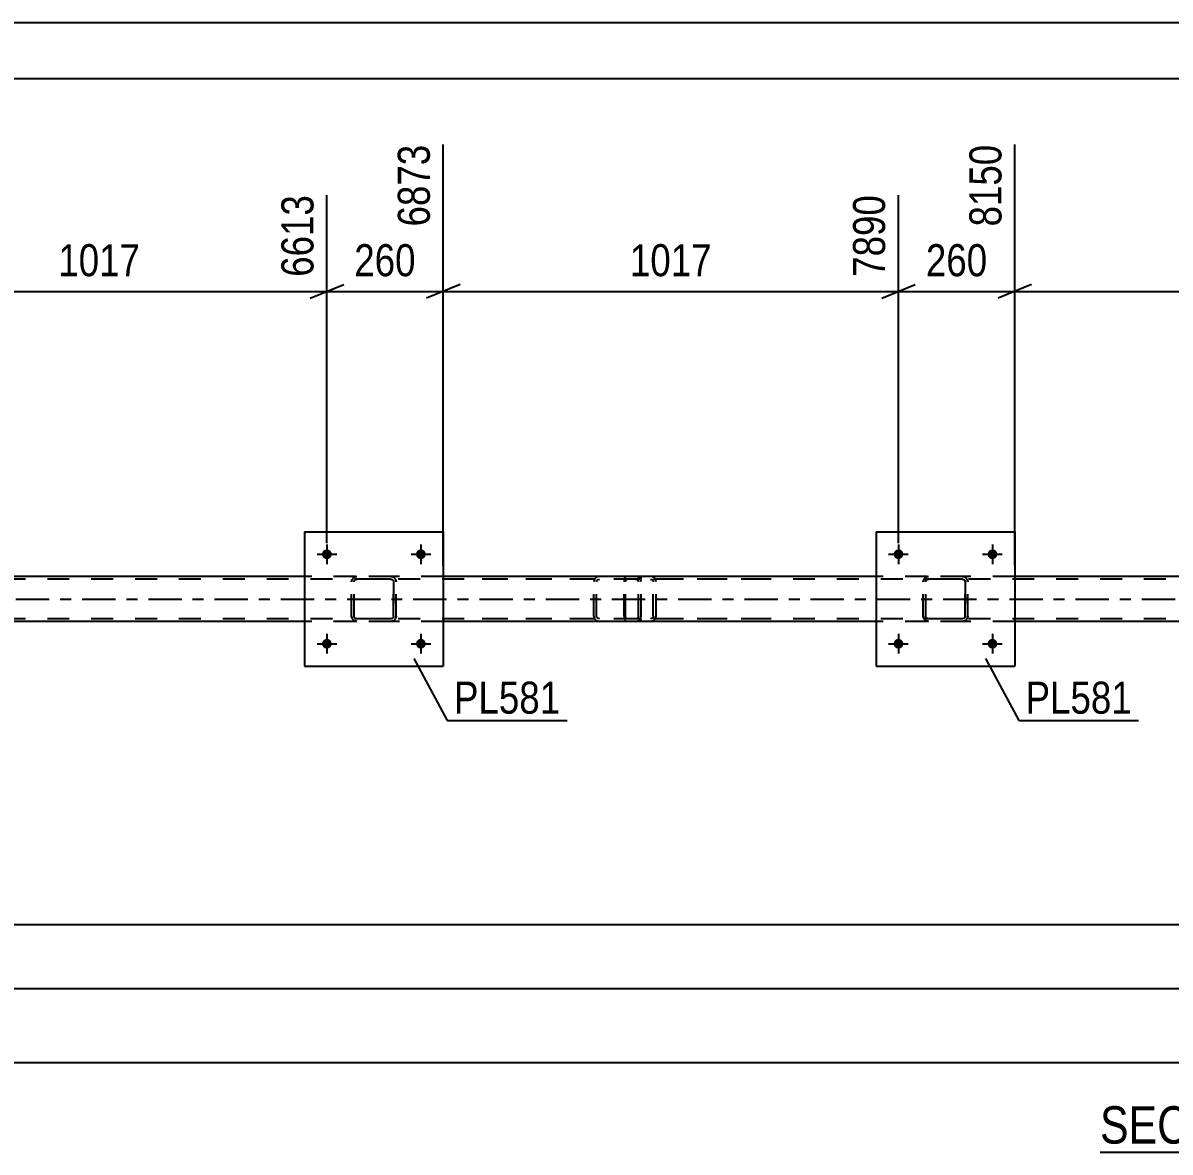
# Model space of a CAD drawing. Header units: millimetres. Extents: x 0 to 841, y 0 to 594.
# Drawn here: x 317.9 to 420.4, y 493.1 to 594 of the extents above; entities that cross this region are included whole.
import ezdxf

# ---------------------------------------------------------------- set-up
doc = ezdxf.new("R2010")
doc.units = ezdxf.units.MM
doc.linetypes.add('DXK_LINE_DOT2', pattern=[3.9198, 1.9599, -1.9599])
doc.linetypes.add('DXK_LINE_DOT3', pattern=[5.9187, 2.979, -0.9799, 0.9799, -0.9799])
doc.styles.add('Arial Narrow', font='ARIALN.TTF', dxfattribs={"height": 0.2})

# ---------------------------------------------------------------- blocks, each defined once
blk = doc.blocks.new('Unknown-247305034-1135 - 41552')
at = {"color": 5, "linetype": 'Continuous'}
for p, q in [((841, 594), (0, 594)), ((836, 589), (5, 589))]:
    blk.add_line(p, q, dxfattribs=at)
blk = doc.blocks.new('Unknown-247305034-11 - 1675')
at = {"color": 6, "linetype": 'Continuous'}
blk.add_line((414.13, 493.08), (441.78, 493.08), dxfattribs=at)
at = {"color": 0, "linetype": 'Continuous'}
for points in [[(432.24, 493.83), (432.24, 497.33), (414.13, 497.33), (414.13, 493.83)], [(435.85, 493.83), (435.85, 497.33), (433.29, 497.33), (433.29, 493.83)], [(438.17, 493.83), (438.17, 497.33), (436.9, 497.33), (436.9, 493.83)], [(441.78, 493.83), (441.78, 497.33), (439.22, 497.33), (439.22, 493.83)]]:
    blk.add_wipeout(points, dxfattribs=at)
at = {"color": 7, "linetype": 'Continuous', "style": 'Arial Narrow'}
for s, p in [('SECTION ', (414.13, 493.83)), ('A', (433.29, 493.83)), ('A', (439.22, 493.83)), ('-', (436.9, 493.83))]:
    blk.add_text(s, height=3.34, dxfattribs=at).set_placement(p)
blk = doc.blocks.new('Part-247305034-20021 - 1675')
at = {"color": 7, "linetype": 'DXK_LINE_DOT2'}
for p, q in [((347.53, 544.48), (347.72, 544.51)), ((347.72, 544.51), (347.53, 544.48)), ((350.76, 544.51), (347.72, 544.51)), ((350.76, 544.51), (350.94, 544.48)), ((350.94, 544.48), (350.76, 544.51)), ((347.24, 544.03), (347.27, 544.22)), ((347.27, 544.22), (347.24, 544.03)), ((347.24, 540.99), (347.24, 544.03)), ((347.24, 540.99), (347.24, 544.03)), ((347.48, 544.03), (347.49, 544.13)), ((347.48, 540.99), (347.48, 544.03)), ((347.48, 540.99), (347.48, 544.03)), ((347.49, 544.13), (347.55, 544.2)), ((347.55, 544.2), (347.62, 544.26)), ((347.62, 544.26), (347.72, 544.27)), ((350.76, 544.27), (347.72, 544.27)), ((350.76, 544.27), (350.85, 544.26)), ((350.85, 544.26), (350.92, 544.2)), ((350.92, 544.2), (350.98, 544.13)), ((350.98, 544.13), (351, 544.03)), ((351, 540.99), (351, 544.03)), ((351, 544.03), (351, 540.99)), ((351.2, 544.22), (351.24, 544.03)), ((351.24, 544.03), (351.2, 544.22)), ((351.24, 540.99), (351.24, 544.03)), ((351.24, 540.99), (351.24, 544.03)), ((347.27, 540.81), (347.24, 540.99)), ((347.24, 540.99), (347.27, 540.81)), ((347.49, 540.9), (347.48, 540.99)), ((347.55, 540.82), (347.49, 540.9)), ((347.72, 540.51), (347.53, 540.55)), ((347.53, 540.55), (347.72, 540.51)), ((347.62, 540.77), (347.55, 540.82)), ((347.72, 540.75), (347.62, 540.77)), ((350.76, 540.75), (347.72, 540.75)), ((350.76, 540.51), (347.72, 540.51)), ((350.85, 540.77), (350.76, 540.75)), ((350.94, 540.55), (350.76, 540.51)), ((350.76, 540.51), (350.94, 540.55)), ((350.92, 540.82), (350.85, 540.77)), ((350.98, 540.9), (350.92, 540.82)), ((351, 540.99), (350.98, 540.9)), ((351.24, 540.99), (351.2, 540.81)), ((351.2, 540.81), (351.24, 540.99))]:
    blk.add_line(p, q, dxfattribs=at)
at = {"color": 7, "linetype": 'DXK_LINE_DOT3'}
blk.add_line((349.24, 542.51), (349.24, 542.51), dxfattribs=at)
at = {"color": 7, "linetype": 'DXK_LINE_DOT2'}
for centre, start, end in [((347.72, 544.03), 112.5, 157.5), ((347.72, 544.03), 112.5, 157.5), ((350.76, 544.03), 22.5, 67.5), ((350.76, 544.03), 22.5, 67.5), ((347.72, 540.99), 202.5, 247.5), ((347.72, 540.99), 202.5, 247.5), ((350.76, 540.99), 292.5, 337.5), ((350.76, 540.99), 292.5, 337.5)]:
    blk.add_arc(centre, 0.48, start, end, dxfattribs=at)
blk = doc.blocks.new('Part-247305034-1678 - 1675')
at = {"color": 7, "linetype": 'DXK_LINE_DOT2'}
for p, q in [((372.63, 544.51), (357.64, 544.51)), ((369.4, 544.51), (369.2, 544.48)), ((372.83, 544.48), (372.63, 544.51)), ((372.63, 544.27), (357.64, 544.27)), ((368.92, 544.2), (368.89, 544.03)), ((368.89, 540.99), (368.89, 544.03)), ((368.92, 544.22), (368.92, 544.2)), ((369.14, 544.03), (369.16, 544.13)), ((369.14, 540.99), (369.14, 544.03)), ((369.16, 544.13), (369.22, 544.2)), ((369.22, 544.2), (369.3, 544.26)), ((369.3, 544.26), (369.4, 544.27)), ((372.63, 544.27), (372.73, 544.26)), ((372.73, 544.26), (372.81, 544.2)), ((372.81, 544.2), (372.87, 544.13)), ((372.87, 544.13), (372.89, 544.03)), ((372.89, 540.99), (372.89, 544.03)), ((373.11, 544.2), (373.1, 544.22)), ((373.14, 544.03), (373.11, 544.2)), ((373.14, 540.99), (373.14, 544.03)), ((372.63, 540.75), (357.64, 540.75)), ((372.63, 540.51), (357.64, 540.51)), ((368.89, 540.99), (368.92, 540.81)), ((369.16, 540.9), (369.14, 540.99)), ((369.22, 540.82), (369.16, 540.9)), ((369.2, 540.55), (369.4, 540.51)), ((369.3, 540.77), (369.22, 540.82)), ((369.4, 540.75), (369.3, 540.77)), ((372.73, 540.77), (372.63, 540.75)), ((372.63, 540.51), (372.83, 540.55)), ((372.81, 540.82), (372.73, 540.77)), ((372.87, 540.9), (372.81, 540.82)), ((372.89, 540.99), (372.87, 540.9)), ((373.1, 540.81), (373.14, 540.99))]:
    blk.add_line(p, q, dxfattribs=at)
for centre, start, end in [((369.38, 544.01), 110.7583, 155.68), ((372.65, 544.01), 24.32, 69.2417), ((369.38, 541.01), 204.32, 249.2417), ((372.65, 541.01), 290.7583, 335.68)]:
    blk.add_arc(centre, 0.496, start, end, dxfattribs=at)
blk = doc.blocks.new('Part-247305034-20023 - 1675')
at = {"color": 7, "linetype": 'DXK_LINE_DOT2'}
for p, q in [((398.61, 544.48), (398.8, 544.51)), ((398.8, 544.51), (398.61, 544.48)), ((401.84, 544.51), (398.8, 544.51)), ((401.84, 544.51), (402.02, 544.48)), ((402.02, 544.48), (401.84, 544.51)), ((398.32, 544.03), (398.35, 544.22)), ((398.35, 544.22), (398.32, 544.03)), ((398.32, 540.99), (398.32, 544.03)), ((398.32, 540.99), (398.32, 544.03)), ((398.56, 544.03), (398.57, 544.13)), ((398.56, 540.99), (398.56, 544.03)), ((398.56, 540.99), (398.56, 544.03)), ((398.57, 544.13), (398.63, 544.2)), ((398.63, 544.2), (398.7, 544.26)), ((398.7, 544.26), (398.8, 544.27)), ((401.84, 544.27), (398.8, 544.27)), ((401.84, 544.27), (401.93, 544.26)), ((401.93, 544.26), (402.01, 544.2)), ((402.01, 544.2), (402.06, 544.13)), ((402.06, 544.13), (402.08, 544.03)), ((402.08, 540.99), (402.08, 544.03)), ((402.08, 544.03), (402.08, 540.99)), ((402.28, 544.22), (402.32, 544.03)), ((402.32, 544.03), (402.28, 544.22)), ((402.32, 540.99), (402.32, 544.03)), ((402.32, 540.99), (402.32, 544.03)), ((398.35, 540.81), (398.32, 540.99)), ((398.32, 540.99), (398.35, 540.81)), ((398.57, 540.9), (398.56, 540.99)), ((398.63, 540.82), (398.57, 540.9)), ((398.8, 540.51), (398.61, 540.55)), ((398.61, 540.55), (398.8, 540.51)), ((398.7, 540.77), (398.63, 540.82)), ((398.8, 540.75), (398.7, 540.77)), ((401.84, 540.75), (398.8, 540.75)), ((401.84, 540.51), (398.8, 540.51)), ((401.93, 540.77), (401.84, 540.75)), ((402.02, 540.55), (401.84, 540.51)), ((401.84, 540.51), (402.02, 540.55)), ((402.01, 540.82), (401.93, 540.77)), ((402.06, 540.9), (402.01, 540.82)), ((402.08, 540.99), (402.06, 540.9)), ((402.32, 540.99), (402.28, 540.81)), ((402.28, 540.81), (402.32, 540.99))]:
    blk.add_line(p, q, dxfattribs=at)
at = {"color": 7, "linetype": 'DXK_LINE_DOT3'}
blk.add_line((400.32, 542.51), (400.32, 542.51), dxfattribs=at)
at = {"color": 7, "linetype": 'DXK_LINE_DOT2'}
for centre, start, end in [((398.8, 544.03), 112.5, 157.5), ((398.8, 544.03), 112.5, 157.5), ((401.84, 544.03), 22.5, 67.5), ((401.84, 544.03), 22.5, 67.5), ((398.8, 540.99), 202.5, 247.5), ((398.8, 540.99), 202.5, 247.5), ((401.84, 540.99), 292.5, 337.5), ((401.84, 540.99), 292.5, 337.5)]:
    blk.add_arc(centre, 0.48, start, end, dxfattribs=at)
blk = doc.blocks.new('Part-247305034-20024 - 1675')
at = {"color": 2, "linetype": 'Continuous'}
for p, q in [((394.12, 548.51), (394.12, 536.51)), ((394.12, 548.51), (406.52, 548.51)), ((406.52, 548.51), (406.52, 536.51)), ((394.12, 536.51), (406.52, 536.51))]:
    blk.add_line(p, q, dxfattribs=at)
blk = doc.blocks.new('Part-247305034-1687 - 1675')
at = {"color": 7, "linetype": 'DXK_LINE_DOT2'}
for p, q in [((371.67, 544.37), (371.62, 544.22)), ((371.76, 544.48), (371.67, 544.37)), ((371.87, 544.51), (371.76, 544.48)), ((384.02, 544.51), (371.87, 544.51)), ((373.14, 544.27), (373.14, 544.51)), ((374.15, 544.48), (373.96, 544.51)), ((371.62, 544.22), (371.6, 544.03)), ((371.6, 540.99), (371.6, 544.03)), ((371.73, 544.03), (371.74, 544.13)), ((371.73, 540.99), (371.73, 544.03)), ((371.74, 544.13), (371.77, 544.2)), ((371.77, 544.2), (371.81, 544.26)), ((371.81, 544.26), (371.87, 544.27)), ((384.02, 544.27), (371.87, 544.27)), ((373.96, 544.27), (374.05, 544.26)), ((374.05, 544.26), (374.14, 544.2)), ((374.14, 544.2), (374.19, 544.13)), ((374.19, 544.13), (374.21, 544.03)), ((374.21, 540.99), (374.21, 544.03)), ((374.43, 544.2), (374.42, 544.22)), ((374.46, 544.03), (374.43, 544.2)), ((374.46, 540.99), (374.46, 544.03)), ((371.6, 540.99), (371.62, 540.81)), ((371.62, 540.81), (371.67, 540.65)), ((371.67, 540.65), (371.76, 540.55)), ((371.74, 540.9), (371.73, 540.99)), ((371.77, 540.82), (371.74, 540.9)), ((371.76, 540.55), (371.87, 540.51)), ((371.81, 540.77), (371.77, 540.82)), ((371.87, 540.75), (371.81, 540.77)), ((384.02, 540.75), (371.87, 540.75)), ((384.02, 540.51), (371.87, 540.51)), ((373.14, 540.51), (373.14, 540.75)), ((374.05, 540.77), (373.96, 540.75)), ((373.96, 540.51), (374.15, 540.55)), ((374.14, 540.82), (374.05, 540.77)), ((374.19, 540.9), (374.14, 540.82)), ((374.21, 540.99), (374.19, 540.9)), ((374.42, 540.81), (374.46, 540.99))]:
    blk.add_line(p, q, dxfattribs=at)
for centre, start, end in [((373.97, 544.02), 23.8494, 68.8059), ((373.97, 541.01), 291.1941, 336.1506)]:
    blk.add_arc(centre, 0.492, start, end, dxfattribs=at)
blk = doc.blocks.new('Part-247305034-1829 - 1675')
at = {"color": 2, "linetype": 'Continuous'}
for p, q in [((343.04, 544.51), (304.35, 544.51)), ((394.12, 544.51), (355.44, 544.51)), ((445.2, 544.51), (406.52, 544.51)), ((343.04, 540.51), (304.35, 540.51)), ((394.12, 540.51), (355.44, 540.51)), ((445.2, 540.51), (406.52, 540.51))]:
    blk.add_line(p, q, dxfattribs=at)
at = {"color": 7, "linetype": 'DXK_LINE_DOT2'}
for p, q in [((355.44, 544.51), (343.04, 544.51)), ((406.52, 544.51), (394.12, 544.51)), ((729.68, 544.27), (80.5, 544.27)), ((729.68, 540.75), (80.5, 540.75)), ((355.44, 540.51), (343.04, 540.51)), ((406.52, 540.51), (394.12, 540.51))]:
    blk.add_line(p, q, dxfattribs=at)
at = {"color": 7, "linetype": 'DXK_LINE_DOT3'}
blk.add_line((80.5, 542.51), (729.68, 542.51), dxfattribs=at)
blk = doc.blocks.new('Part-247305034-20022 - 1675')
at = {"color": 2, "linetype": 'Continuous'}
for p, q in [((343.04, 548.51), (343.04, 536.51)), ((343.04, 548.51), (355.44, 548.51)), ((355.44, 548.51), (355.44, 536.51)), ((343.04, 536.51), (355.44, 536.51))]:
    blk.add_line(p, q, dxfattribs=at)
blk = doc.blocks.new('Bolt-247305034-20049 - 1675')
at = {"linetype": 'Continuous'}
for points in [[(345.48, 538.51, -1), (344.6, 538.51, -1)], [(353.88, 538.51, -1), (353, 538.51, -1)]]:
    blk.add_hatch(color=1, dxfattribs=at).paths.add_polyline_path(points)
at = {"color": 1, "linetype": 'Continuous'}
for p, q in [((345.04, 539.39), (345.04, 537.63)), ((353.44, 539.39), (353.44, 537.63)), ((344.16, 538.51), (345.92, 538.51)), ((352.56, 538.51), (354.32, 538.51))]:
    blk.add_line(p, q, dxfattribs=at)
blk = doc.blocks.new('Bolt-247305034-20050 - 1675')
at = {"linetype": 'Continuous'}
for points in [[(345.48, 546.51, -1), (344.6, 546.51, -1)], [(353.88, 546.51, -1), (353, 546.51, -1)]]:
    blk.add_hatch(color=1, dxfattribs=at).paths.add_polyline_path(points)
at = {"color": 1, "linetype": 'Continuous'}
for p, q in [((344.16, 546.51), (345.92, 546.51)), ((345.04, 547.39), (345.04, 545.63)), ((352.56, 546.51), (354.32, 546.51)), ((353.44, 547.39), (353.44, 545.63))]:
    blk.add_line(p, q, dxfattribs=at)
blk = doc.blocks.new('Bolt-247305034-20051 - 1675')
at = {"linetype": 'Continuous'}
for points in [[(396.56, 538.51, -1), (395.68, 538.51, -1)], [(404.96, 538.51, -1), (404.08, 538.51, -1)]]:
    blk.add_hatch(color=1, dxfattribs=at).paths.add_polyline_path(points)
at = {"color": 1, "linetype": 'Continuous'}
for p, q in [((396.12, 539.39), (396.12, 537.63)), ((404.52, 539.39), (404.52, 537.63)), ((395.24, 538.51), (397, 538.51)), ((403.64, 538.51), (405.4, 538.51))]:
    blk.add_line(p, q, dxfattribs=at)
blk = doc.blocks.new('Bolt-247305034-20052 - 1675')
at = {"linetype": 'Continuous'}
for points in [[(396.56, 546.51, -1), (395.68, 546.51, -1)], [(404.96, 546.51, -1), (404.08, 546.51, -1)]]:
    blk.add_hatch(color=1, dxfattribs=at).paths.add_polyline_path(points)
at = {"color": 1, "linetype": 'Continuous'}
for p, q in [((395.24, 546.51), (397, 546.51)), ((396.12, 547.39), (396.12, 545.63)), ((403.64, 546.51), (405.4, 546.51)), ((404.52, 547.39), (404.52, 545.63))]:
    blk.add_line(p, q, dxfattribs=at)
blk = doc.blocks.new('StraightDimension-247305034-33655 - 1675')
at = {"color": 7, "linetype": 'Continuous'}
for p, q in [((406.52, 545.51), (406.52, 583.12)), ((396.12, 547.51), (396.12, 578.62)), ((394.62, 569.41), (397.62, 570.61)), ((396.12, 570.01), (406.52, 570.01)), ((408.02, 570.61), (405.02, 569.41))]:
    blk.add_line(p, q, dxfattribs=at)
at = {"color": 0}
blk.add_wipeout([(404.66, 570.76), (404.66, 574.96), (397.97, 574.96), (397.97, 570.76)], dxfattribs=at)
at = {"color": 3, "style": 'Arial Narrow'}
blk.add_text('260', height=2.863, dxfattribs=at).set_placement((398.57, 571.36))
at = {"color": 0, "linetype": 'Continuous'}
blk.add_wipeout([(405.92, 583.72), (401.72, 583.72), (401.72, 575.21), (405.92, 575.21)], dxfattribs=at)
at = {"color": 3, "linetype": 'Continuous', "style": 'Arial Narrow'}
blk.add_text('8150', height=2.863, rotation=90.0002, dxfattribs=at).set_placement((405.32, 575.81))
blk = doc.blocks.new('StraightDimension-247305034-2135 - 1675')
at = {"color": 7, "linetype": 'Continuous'}
blk.add_line((79.86, 501.07), (775.34, 501.07), dxfattribs=at)
blk = doc.blocks.new('StraightDimension-247305034-2268 - 1675')
at = {"color": 7, "linetype": 'Continuous'}
blk.add_line((80.5, 507.71), (774.7, 507.71), dxfattribs=at)
blk = doc.blocks.new('StraightDimension-247305034-33657 - 1675')
at = {"color": 7, "linetype": 'Continuous'}
for p, q in [((355.44, 545.51), (355.44, 583.12)), ((345.04, 547.51), (345.04, 578.62)), ((343.54, 569.41), (346.54, 570.61)), ((345.04, 570.01), (355.44, 570.01)), ((356.94, 570.61), (353.94, 569.41))]:
    blk.add_line(p, q, dxfattribs=at)
at = {"color": 0}
blk.add_wipeout([(353.58, 570.76), (353.58, 574.96), (346.89, 574.96), (346.89, 570.76)], dxfattribs=at)
at = {"color": 3, "style": 'Arial Narrow'}
blk.add_text('260', height=2.863, dxfattribs=at).set_placement((347.49, 571.36))
at = {"color": 0, "linetype": 'Continuous'}
blk.add_wipeout([(354.84, 583.72), (350.64, 583.72), (350.64, 575.21), (354.84, 575.21)], dxfattribs=at)
at = {"color": 3, "linetype": 'Continuous', "style": 'Arial Narrow'}
blk.add_text('6873', height=2.863, rotation=90.0002, dxfattribs=at).set_placement((354.24, 575.81))
blk = doc.blocks.new('StraightDimension-247305034-34577 - 1675')
at = {"color": 7, "linetype": 'Continuous'}
blk.add_line((197.55, 513.43), (774.7, 513.43), dxfattribs=at)
blk = doc.blocks.new('StraightDimension-247305034-33654 - 1675')
at = {"color": 7, "linetype": 'Continuous'}
for p, q in [((406.52, 545.51), (406.52, 583.12)), ((447.2, 547.51), (447.2, 578.62)), ((408.02, 570.61), (405.02, 569.41)), ((406.52, 570.01), (447.2, 570.01)), ((445.7, 569.41), (448.7, 570.61))]:
    blk.add_line(p, q, dxfattribs=at)
at = {"color": 0}
blk.add_wipeout([(431.11, 570.76), (431.11, 574.96), (422.6, 574.96), (422.6, 570.76)], dxfattribs=at)
at = {"color": 3, "style": 'Arial Narrow'}
blk.add_text('1017', height=2.863, dxfattribs=at).set_placement((423.2, 571.36))
at = {"color": 0, "linetype": 'Continuous'}
blk.add_wipeout([(446.6, 579.22), (442.4, 579.22), (442.4, 570.71), (446.6, 570.71)], dxfattribs=at)
at = {"color": 3, "linetype": 'Continuous', "style": 'Arial Narrow'}
blk.add_text('9167', height=2.863, rotation=90.0002, dxfattribs=at).set_placement((446, 571.31))
blk = doc.blocks.new('StraightDimension-247305034-33656 - 1675')
at = {"color": 7, "linetype": 'Continuous'}
for p, q in [((355.44, 545.51), (355.44, 583.12)), ((396.12, 547.51), (396.12, 578.62)), ((356.94, 570.61), (353.94, 569.41)), ((355.44, 570.01), (396.12, 570.01)), ((394.62, 569.41), (397.62, 570.61))]:
    blk.add_line(p, q, dxfattribs=at)
at = {"color": 0}
blk.add_wipeout([(380.03, 570.76), (380.03, 574.96), (371.52, 574.96), (371.52, 570.76)], dxfattribs=at)
at = {"color": 3, "style": 'Arial Narrow'}
blk.add_text('1017', height=2.863, dxfattribs=at).set_placement((372.12, 571.36))
at = {"color": 0, "linetype": 'Continuous'}
blk.add_wipeout([(395.52, 579.22), (391.32, 579.22), (391.32, 570.71), (395.52, 570.71)], dxfattribs=at)
at = {"color": 3, "linetype": 'Continuous', "style": 'Arial Narrow'}
blk.add_text('7890', height=2.863, rotation=90.0002, dxfattribs=at).set_placement((394.92, 571.31))
blk = doc.blocks.new('StraightDimension-247305034-33658 - 1675')
at = {"color": 7, "linetype": 'Continuous'}
for p, q in [((304.35, 545.51), (304.35, 583.12)), ((345.04, 547.51), (345.04, 578.62)), ((305.85, 570.61), (302.85, 569.41)), ((304.35, 570.01), (345.04, 570.01)), ((343.54, 569.41), (346.54, 570.61))]:
    blk.add_line(p, q, dxfattribs=at)
at = {"color": 0}
blk.add_wipeout([(328.95, 570.76), (328.95, 574.96), (320.44, 574.96), (320.44, 570.76)], dxfattribs=at)
at = {"color": 3, "style": 'Arial Narrow'}
blk.add_text('1017', height=2.863, dxfattribs=at).set_placement((321.04, 571.36))
at = {"color": 0, "linetype": 'Continuous'}
blk.add_wipeout([(344.44, 579.22), (340.24, 579.22), (340.24, 570.71), (344.44, 570.71)], dxfattribs=at)
at = {"color": 3, "linetype": 'Continuous', "style": 'Arial Narrow'}
blk.add_text('6613', height=2.863, rotation=90.0002, dxfattribs=at).set_placement((343.84, 571.31))
blk = doc.blocks.new('Mark-247305034-34712 - 1675')
at = {"color": 30, "linetype": 'Continuous'}
for p, q in [((352.82, 537.19), (355.8, 531.66)), ((355.8, 531.66), (366.5, 531.66))]:
    blk.add_line(p, q, dxfattribs=at)
at = {"color": 0}
blk.add_wipeout([(365.9, 532.26), (365.9, 535.26), (356.4, 535.26), (356.4, 532.26)], dxfattribs=at)
blk.add_wipeout([(365.9, 532.26), (365.9, 535.26), (356.4, 535.26), (356.4, 532.26)], dxfattribs=at)
at = {"color": 3, "style": 'Arial Narrow'}
blk.add_text('PL581', height=2.863, dxfattribs=at).set_placement((356.4, 532.26))
blk = doc.blocks.new('Mark-247305034-34715 - 1675')
at = {"color": 30, "linetype": 'Continuous'}
for p, q in [((403.9, 537.19), (406.88, 531.66)), ((406.88, 531.66), (417.58, 531.66))]:
    blk.add_line(p, q, dxfattribs=at)
at = {"color": 0}
blk.add_wipeout([(416.98, 532.26), (416.98, 535.26), (407.48, 535.26), (407.48, 532.26)], dxfattribs=at)
blk.add_wipeout([(416.98, 532.26), (416.98, 535.26), (407.48, 535.26), (407.48, 532.26)], dxfattribs=at)
at = {"color": 3, "style": 'Arial Narrow'}
blk.add_text('PL581', height=2.863, dxfattribs=at).set_placement((407.48, 532.26))

msp = doc.modelspace()

# ---------------------------------------------------------------- block references
for name in ['Unknown-247305034-1135 - 41552', 'Part-247305034-20022 - 1675', 'Part-247305034-20024 - 1675', 'Bolt-247305034-20050 - 1675', 'Bolt-247305034-20052 - 1675', 'Part-247305034-1829 - 1675', 'Part-247305034-20021 - 1675', 'Part-247305034-1678 - 1675', 'Part-247305034-1687 - 1675', 'Part-247305034-20023 - 1675', 'Bolt-247305034-20049 - 1675', 'Bolt-247305034-20051 - 1675']:
    msp.add_blockref(name, (0, 0))

# ---------------------------------------------------------------- next in the draw order: block references
for name in ['StraightDimension-247305034-33657 - 1675', 'StraightDimension-247305034-33655 - 1675', 'StraightDimension-247305034-2135 - 1675', 'Unknown-247305034-11 - 1675']:
    msp.add_blockref(name, (0, 0))

# ---------------------------------------------------------------- next in the draw order: block references
for name in ['StraightDimension-247305034-33658 - 1675', 'StraightDimension-247305034-33656 - 1675', 'StraightDimension-247305034-33654 - 1675', 'StraightDimension-247305034-2268 - 1675']:
    msp.add_blockref(name, (0, 0))

# ---------------------------------------------------------------- next in the draw order: block references
msp.add_blockref('StraightDimension-247305034-34577 - 1675', (0, 0))

# ---------------------------------------------------------------- next in the draw order: block references
for name in ['Mark-247305034-34712 - 1675', 'Mark-247305034-34715 - 1675']:
    msp.add_blockref(name, (0, 0))

doc.saveas('drawing.dxf')
